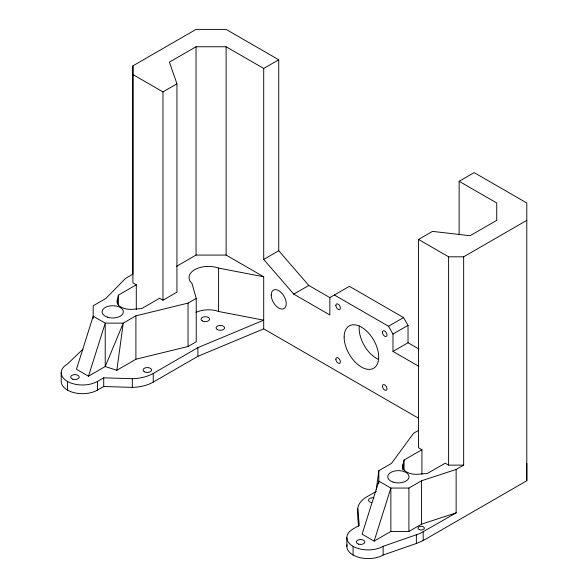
<?xml version="1.0" encoding="UTF-8"?>
<svg xmlns="http://www.w3.org/2000/svg" width="588" height="588" viewBox="0 0 588 588"><rect width="100%" height="100%" fill="white"/><g stroke="black" fill="none" stroke-linecap="round" stroke-linejoin="round"><path stroke-width="0.88" d="M329.978 297.682L308.803 285.452L278.734 250.738L278.734 59.778L226.115 29.4L196.047 29.4L132.903 65.856L132.903 274.17L125.391 278.514L105.847 298.476L93.198 305.775L93.198 318.439M135.909 315.837L123.259 323.135L105.223 323.135L93.198 316.197L76.455 369.257L88.479 376.202L105.223 366.537L116.85 370.264L135.909 359.231L135.909 315.837L188.05 303.107L196.23 298.381L191.975 283.467A19.331 11.157 0 0 1 194.724 269.679A19.331 11.157 0 0 1 218.596 268.099L263.703 276.779L263.703 328.854L418.619 418.296M136.291 309.398L136.291 284.805L132.903 282.85L132.903 65.856M278.734 59.778L263.703 68.458L226.115 46.761L196.047 46.761L169.425 62.13L176.944 83.827L176.944 292.148L162.972 300.211L159.591 298.256L141.693 308.59L130.779 309.42A13.818 7.982 0 0 1 117.431 299.373L118.394 295.139L136.291 284.805M496.728 220.353L470.106 235.722L432.518 231.385L418.546 239.448L418.546 447.769L421.934 449.717L421.934 474.134M526.797 220.353L463.653 256.809L463.653 465.123L448.615 465.123L448.615 256.809L418.546 239.448M376.313 491.355L366.912 496.786A31.23 18.03 0 0 0 357.769 508.87L359.275 525.378L353.079 528.965A21.264 12.274 0 0 0 353.079 546.325A21.264 12.274 0 0 0 383.148 546.325L419.964 533.492L456.134 512.868L456.134 469.467L463.653 465.123M347.03 544.723A21.264 12.274 0 0 0 358.709 557.336A21.264 12.274 0 0 0 383.148 555.006L416.363 543.481L423.191 540.563L526.797 480.749L526.797 202.992L474.178 172.615L459.14 181.295L459.14 234.546M526.797 480.749L526.797 463.388M116.85 370.264L123.259 323.135L105.223 366.537L105.223 323.135L88.479 376.202M376.232 489.716L378.841 470.694L391.49 463.388L413.533 433.29L418.744 430.284M402.604 469.092L402.604 466.35L404.044 460.051L421.934 449.717M374.122 541.114L390.866 531.449L390.866 488.055L378.841 481.109L362.098 534.176L374.122 541.114L390.866 488.055L408.91 488.055L421.559 480.749L456.134 469.467M82.886 349.199L67.436 364.053A21.264 12.274 0 0 0 67.436 381.406L67.436 390.087M162.972 300.211L162.972 91.897L176.944 83.827M176.474 266.379L196.047 255.074L226.115 255.074L263.703 276.779M334.359 295L388.484 326.252L392.99 334.065L392.99 351.418L408.028 342.745L408.028 325.385L403.515 317.571L349.397 286.327L329.846 297.609L329.846 314.97L293.765 294.132L263.703 259.418L278.734 250.738M135.909 359.231L188.05 346.501L196.23 341.782L196.23 298.381M67.436 381.406A21.264 12.274 0 0 0 97.505 381.406L103.716 377.834L132.307 378.701A31.23 18.03 0 0 0 153.24 373.424L197.899 347.64L263.703 320.173L218.596 311.493A19.331 11.157 0 0 0 195.995 312.404M293.765 294.132L308.803 285.452M61.203 372.733L61.203 381.414A21.264 12.274 0 0 0 74.331 392.747A21.264 12.274 0 0 0 97.505 390.087L103.716 386.514L132.307 387.382A31.23 18.03 0 0 0 153.24 382.104L197.899 356.321L263.703 328.854M388.484 326.252L403.515 317.571M392.99 334.065L408.028 325.385M390.866 531.449L408.91 531.449L421.559 524.151L456.134 512.868M448.615 256.809L463.653 256.809M459.14 181.295L496.728 202.992L496.728 220.434M132.903 74.536L162.972 91.897M408.028 342.745L419.009 349.081M392.99 351.418L418.876 366.368M448.615 465.123L445.234 463.175L427.336 473.502L420.001 474.06A13.818 7.982 0 0 1 402.604 466.35M358.562 526.238L357.769 517.55L357.769 508.87M423.191 531.883L423.191 540.563M421.559 480.749L421.559 524.151M416.363 534.801L416.363 543.481M408.91 488.055L408.91 531.449M404.044 460.051L404.044 469.996M403.074 464.285L403.074 469.716M383.148 546.325L383.148 555.006M378.841 470.694L378.841 483.461M353.079 546.325L353.079 555.006M346.854 537.645L346.854 546.325M263.703 68.458L263.703 259.418M226.115 46.761L226.115 255.074M218.596 268.099L218.596 311.493M197.899 347.64L197.899 356.321M196.047 46.761L196.047 255.074M188.05 303.107L188.05 346.501M153.24 373.424L153.24 382.104M132.307 378.701L132.307 387.382M118.394 295.139L118.394 305.084M117.431 299.373L117.431 303.893M103.716 377.834L103.716 386.514M97.505 381.406L97.505 390.087M371.712 502.571A4.256 2.455 0 0 1 368.705 499.565A4.256 2.455 0 0 1 373.917 497.83M378.709 359.496A24.453 14.119 60 0 1 359.312 325.899M419.589 529.722A3.19 1.845 0 0 0 424.374 528.127A3.19 1.845 0 0 0 419.589 526.532A3.19 1.845 0 0 0 419.589 529.722M358.467 544.113A4.256 2.455 0 0 0 364.847 541.982A4.256 2.455 0 0 0 358.467 539.857A4.256 2.455 0 0 0 358.467 544.113M393.071 482.087A10.628 6.137 0 0 0 409.013 476.772A10.628 6.137 0 0 0 393.071 471.451A10.628 6.137 0 0 0 393.071 482.087M271.215 295.007A10.628 6.137 60 0 0 282.49 309.031A10.628 6.137 60 0 0 282.49 293.993A10.628 6.137 60 0 0 271.215 295.007M382.465 332.323A3.19 1.845 60 0 0 385.853 336.534A3.19 1.845 60 0 0 385.853 332.022A3.19 1.845 60 0 0 382.465 332.323M335.866 305.422A3.19 1.845 60 0 0 339.247 309.626A3.19 1.845 60 0 0 339.247 305.113A3.19 1.845 60 0 0 335.866 305.422M335.866 359.231A3.19 1.845 60 0 0 339.247 363.443A3.19 1.845 60 0 0 339.247 358.93A3.19 1.845 60 0 0 335.866 359.231M382.487 386.485A3.19 1.845 60 0 0 386.088 390.307A3.19 1.845 60 0 0 385.596 385.544A3.19 1.845 60 0 0 382.487 386.485M344.134 337.1A24.453 14.119 60 0 0 370.065 369.36A24.453 14.119 60 0 0 370.065 334.785A24.453 14.119 60 0 0 344.134 337.1M72.824 379.194A4.256 2.455 0 0 0 79.204 377.07A4.256 2.455 0 0 0 72.824 374.946A4.256 2.455 0 0 0 72.824 379.194M107.42 317.167A10.628 6.137 0 0 0 123.37 311.853A10.628 6.137 0 0 0 107.42 306.539A10.628 6.137 0 0 0 107.42 317.167M144.325 371.756A4.256 2.455 0 0 0 151.432 370.646A4.256 2.455 0 0 0 146.221 367.647A4.256 2.455 0 0 0 144.325 371.756M217.325 329.603A4.256 2.455 0 0 0 224.44 328.501A4.256 2.455 0 0 0 219.228 325.495A4.256 2.455 0 0 0 217.325 329.603M202.279 320.916A4.256 2.455 0 0 0 209.394 319.813A4.256 2.455 0 0 0 204.19 316.807A4.256 2.455 0 0 0 202.279 320.916"/></g></svg>
